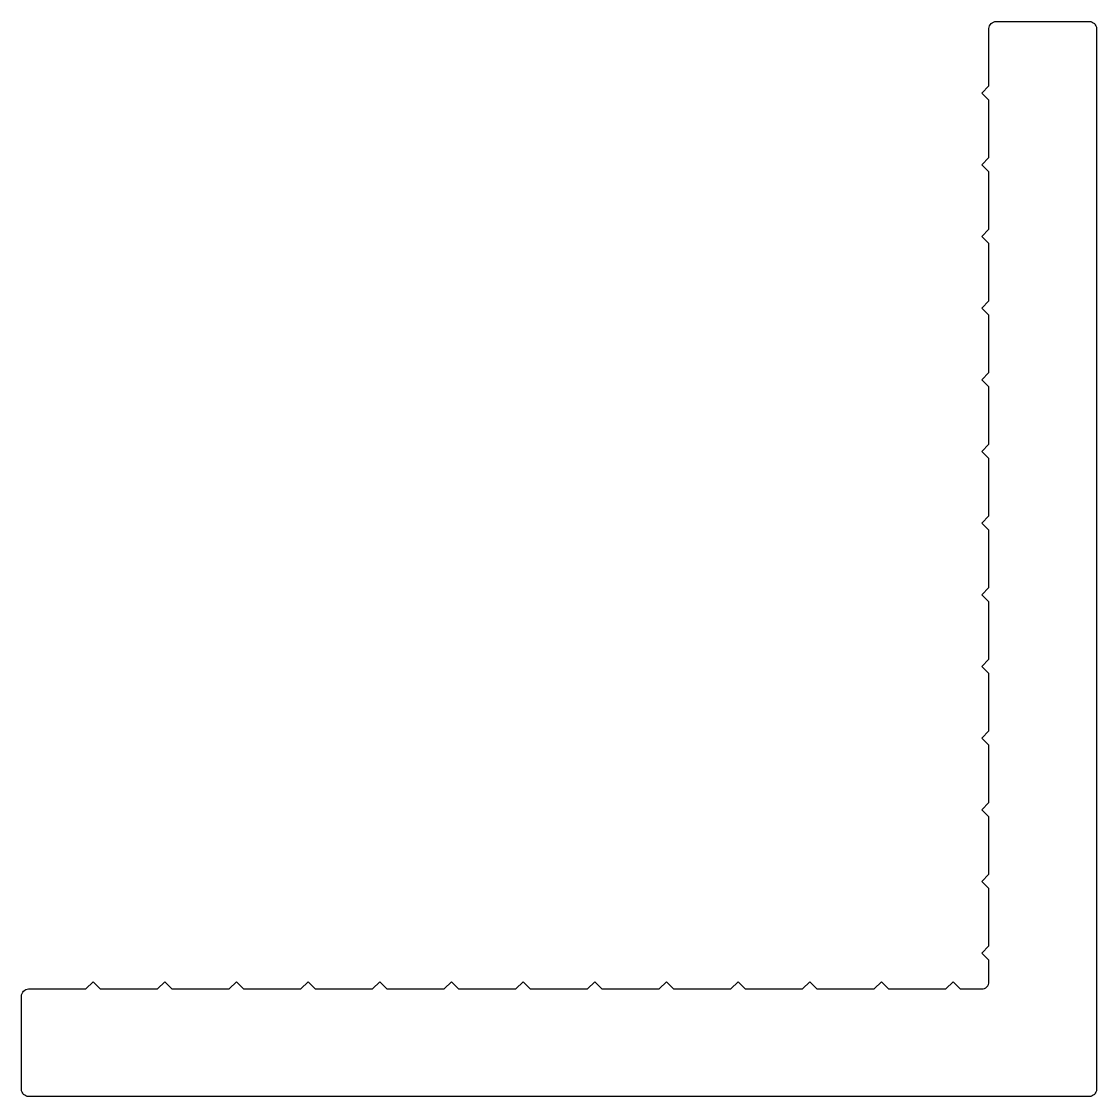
# Model space of a CAD drawing. Extents: x 364.7 to 394.7, y 203.8 to 233.8.
import ezdxf

# ---------------------------------------------------------------- set-up
doc = ezdxf.new("R2010")
doc.units = 0
doc.header["$LTSCALE"] = 15
doc.layers.get('0').update_dxf_attribs({"linetype": 'CONTINUOUS'})

msp = doc.modelspace()

# ---------------------------------------------------------------- linework, layer by layer
at = {"linetype": 'CONTINUOUS'}
msp.add_lwpolyline([(384.704, 207.032), (384.904, 206.832), (386.504, 206.832), (386.704, 207.032), (386.904, 206.832), (388.504, 206.832), (388.704, 207.032), (388.904, 206.832), (390.504, 206.832), (390.704, 207.032), (390.904, 206.832), (391.504, 206.832, 0.414214), (391.704, 207.032), (391.704, 207.632), (391.504, 207.832), (391.704, 208.032), (391.704, 209.632), (391.504, 209.832), (391.704, 210.032), (391.704, 211.632), (391.504, 211.832), (391.704, 212.032), (391.704, 213.632), (391.504, 213.832), (391.704, 214.032), (391.704, 215.632), (391.504, 215.832), (391.704, 216.032), (391.704, 217.632), (391.504, 217.832), (391.704, 218.032), (391.704, 219.632), (391.504, 219.832), (391.704, 220.032), (391.704, 221.632), (391.504, 221.832), (391.704, 222.032), (391.704, 223.632), (391.504, 223.832), (391.704, 224.032), (391.704, 225.632), (391.504, 225.832), (391.704, 226.032), (391.704, 227.632), (391.504, 227.832), (391.704, 228.032), (391.704, 229.632), (391.504, 229.832), (391.704, 230.032), (391.704, 231.632), (391.504, 231.832), (391.704, 232.032), (391.704, 233.632, -0.414214), (391.904, 233.832), (394.504, 233.832, -0.414214), (394.704, 233.632), (394.704, 204.032, -0.414214), (394.504, 203.832), (364.904, 203.832, -0.414214), (364.704, 204.032), (364.704, 206.632, -0.414214), (364.904, 206.832), (366.504, 206.832), (366.704, 207.032), (366.904, 206.832), (368.504, 206.832), (368.704, 207.032), (368.904, 206.832), (370.504, 206.832), (370.704, 207.032), (370.904, 206.832), (372.504, 206.832), (372.704, 207.032), (372.904, 206.832), (374.504, 206.832), (374.704, 207.032), (374.904, 206.832), (376.504, 206.832), (376.704, 207.032), (376.904, 206.832), (378.504, 206.832), (378.704, 207.032), (378.904, 206.832), (380.504, 206.832), (380.704, 207.032), (380.904, 206.832), (382.504, 206.832), (382.704, 207.032), (382.904, 206.832), (384.504, 206.832)], format="xyb", close=True, dxfattribs=at)

doc.saveas('drawing.dxf')
